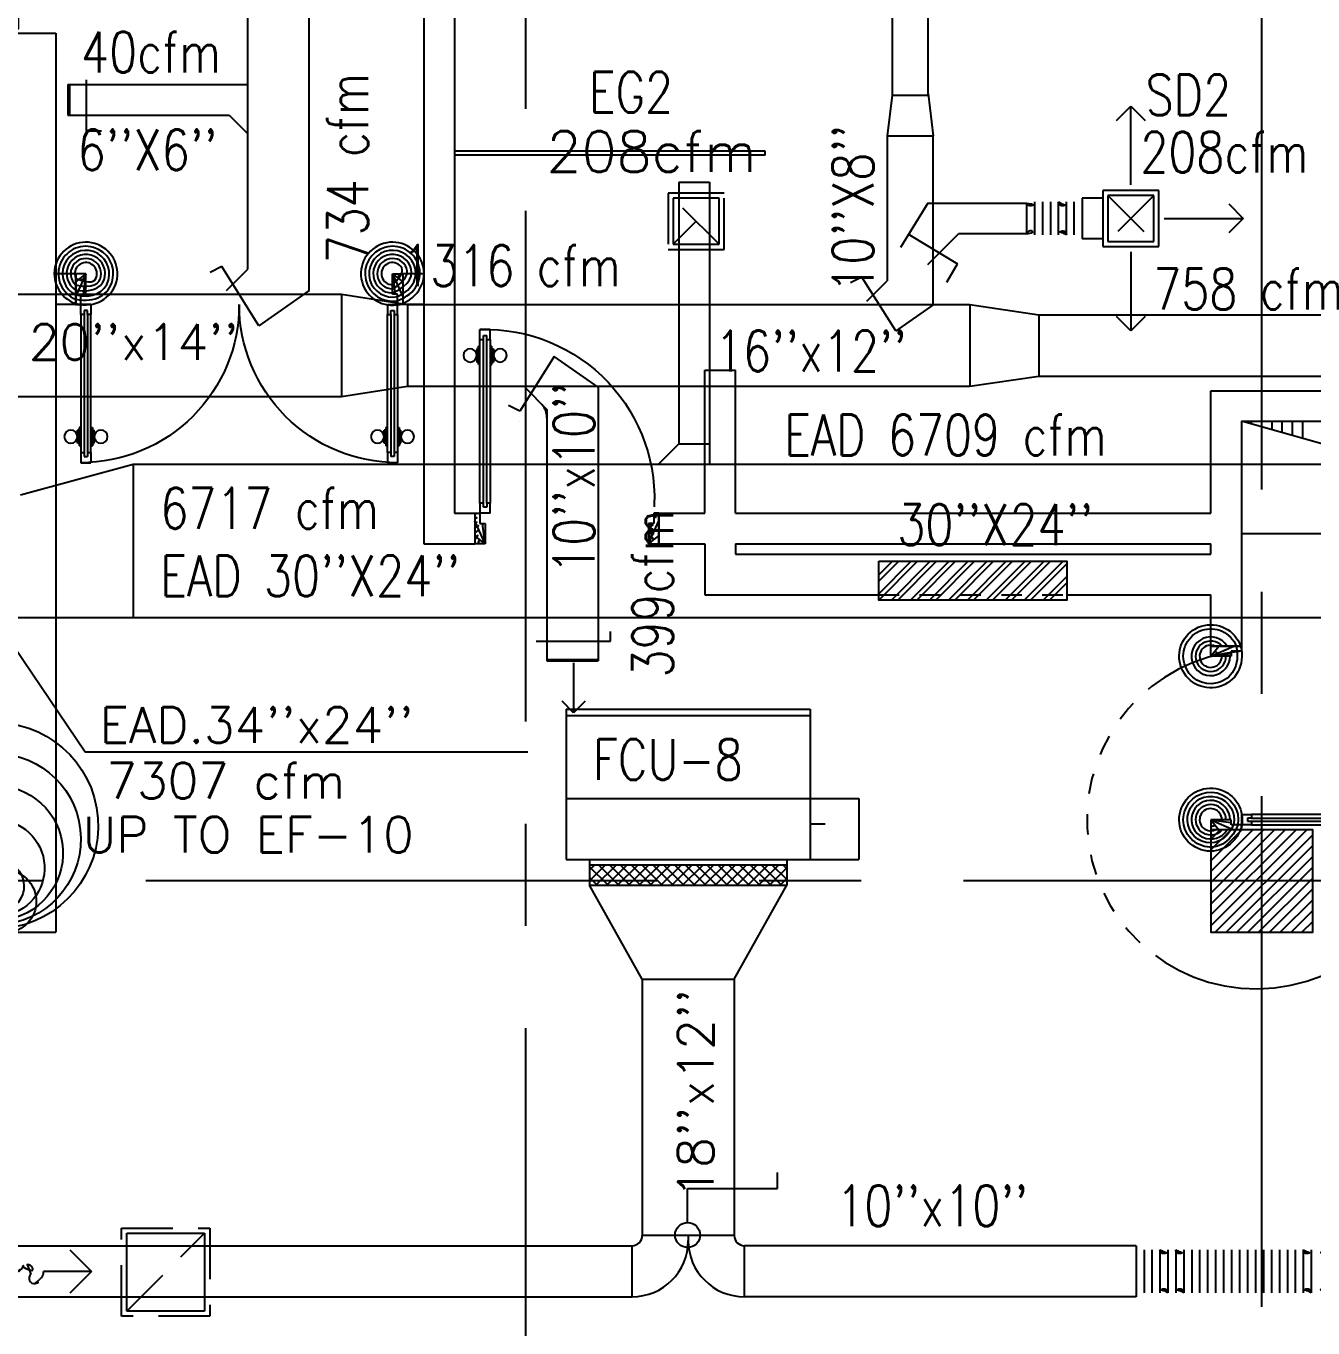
# Model space of a CAD drawing. Extents: x 417866029 to 417866302, y 43498040 to 43498122.
# Drawn here: x 417866059.49 to 417866065.78, y 43498075.72 to 43498082.09 of the extents above; entities that cross this region are included whole.
import ezdxf

# ---------------------------------------------------------------- set-up
doc = ezdxf.new("R2010")
doc.units = 0
doc.header["$MEASUREMENT"] = 0
doc.linetypes.add('CENTERX2', pattern=[4, 2.5, -0.5, 0.5, -0.5])
doc.linetypes.add('HIDDEN', pattern=[0.375, 0.25, -0.125])
doc.layers.get('0').update_dxf_attribs({"linetype": 'CONTINUOUS'})
for name, color, linetype in [('AXES', 11, 'CENTERX2'), ('COL', 7, 'CONTINUOUS'), ('DOOR', 9, 'CONTINUOUS'), ('DUCT', 6, 'CONTINUOUS'), ('EXDUCT', 10, 'CONTINUOUS'), ('FCU', 6, 'CONTINUOUS'), ('FHC', 9, 'CONTINUOUS'), ('HAT', 11, 'CONTINUOUS'), ('LIFTS', 9, 'CONTINUOUS'), ('M-AC-FLEX', 7, 'CONTINUOUS'), ('M-EGU.', 2, 'CONTINUOUS'), ('M-TEXT', 2, 'CONTINUOUS'), ('PART', 9, 'CONTINUOUS'), ('PSUPPLY', 3, 'HIDDEN'), ('WALL', 9, 'CONTINUOUS')]:
    doc.layers.add(name, color=color, linetype=linetype)
doc.styles.add('ROMANS', font='ROMANS.shx', dxfattribs={"width": 0.6})

# ---------------------------------------------------------------- blocks, each defined once
blk = doc.blocks.new('DOOR80A')
at = {"layer": 'DOOR', "color": 0, "linetype": 'ByBlock'}
for p, q in [((50, 0), (0, 0)), ((0, -150), (0, 0)), ((50, -100), (50, 0)), ((750, 0), (800, 0)), ((750, -100), (750, 0)), ((800, -150), (800, 0)), ((71.1, -114.6), (35.7, -150)), ((40, -100), (50, -100)), ((40, -150), (40, -100)), ((71.1, -114.6), (106.4, -150)), ((760, -100), (750, -100)), ((760, -150), (760, -100)), ((0, -150), (40, -150)), ((71.1, -185.4), (35.7, -150)), ((80.3, -147.9), (69, -159.2)), ((69, -159.2), (83.1, -173.3)), ((83.1, -173.3), (71.1, -185.4)), ((94.4, -162), (80.3, -147.9)), ((106.4, -150), (94.4, -162)), ((800, -150), (760, -150)), ((444.2, -487.7), (449.3, -482.7)), ((449.3, -482.7), (512.9, -546.3)), ((458.2, -491.6), (464.6, -485.2)), ((504, -537.4), (458.2, -491.6)), ((510.4, -531), (464.6, -485.2)), ((408.8, -523.1), (403.7, -528.2)), ((403.7, -528.2), (467.4, -591.8)), ((412.7, -537.1), (406.3, -543.5)), ((452.1, -589.3), (406.3, -543.5)), ((458.5, -582.9), (412.7, -537.1)), ((504, -537.4), (510.4, -531)), ((507.8, -551.4), (512.9, -546.3)), ((458.5, -582.9), (452.1, -589.3)), ((472.5, -586.7), (467.4, -591.8)), ((495.4, -609.6), (507.4, -597.6)), ((495.4, -609.6), (530.7, -645)), ((507.4, -597.6), (521.5, -611.7)), ((518.7, -586.3), (530.7, -574.3)), ((518.7, -586.3), (532.8, -600.4)), ((521.5, -611.7), (532.8, -600.4)), ((530.7, -574.3), (566.1, -609.6)), ((530.7, -645), (566.1, -609.6)), ((566.1, -609.6), (530.7, -645)), ((566.1, -609.6), (530.7, -645))]:
    blk.add_line(p, q, dxfattribs=at)
at = {"layer": 'DOOR', "linetype": 'ByBlock'}
for p, q in [((0, 0), (0, -150)), ((800, 0), (800, -150)), ((71.1, -185.4), (495.4, -609.6)), ((83.1, -173.3), (507.4, -597.6)), ((94.4, -162), (518.7, -586.3)), ((530.7, -574.3), (106.4, -150))]:
    blk.add_line(p, q, dxfattribs=at)
at = {"layer": 'DOOR', "color": 9, "linetype": 'ByBlock'}
for p, q in [((50, -20.1), (0, -40.1)), ((50, -56.9), (0, -113.7)), ((750, -20.1), (800, -40.1)), ((750, -56.9), (800, -113.7))]:
    blk.add_line(p, q, dxfattribs=at)
at = {"layer": 'DOOR', "color": 0, "linetype": 'ByBlock'}
for centre in [(510.3, -485.2), (406.3, -589.2)]:
    blk.add_circle(centre, 32.4, dxfattribs=at)
at = {"layer": 'DOOR', "color": 9, "linetype": 'ByBlock'}
for centre, radius, start, end in [((82.7, 60.8), 90.6, 222.19244, 248.83317), ((717.3, 60.8), 90.6, 291.16683, 317.80756), ((84, 74.9), 127.9, 228.91384, 254.56163), ((92.6, 163.1), 237.1, 247.00188, 259.64317), ((716, 74.9), 127.9, 285.43837, 311.08616), ((707.4, 163.1), 237.1, 280.35683, 292.99812), ((95.6, 236.5), 330.7, 253.19986, 262.0767), ((97, 304.9), 419.2, 256.61414, 262.17842), ((97.9, 370.7), 505, 258.82487, 263.41898), ((704.4, 236.5), 330.7, 277.9233, 286.80014), ((703, 304.9), 419.2, 277.82158, 283.38586), ((702.1, 370.7), 505, 276.58102, 281.17513), ((50, 0), 154.4, 251.10529, 256.28577), ((750, 0), 154.4, 283.71423, 288.89471)]:
    blk.add_arc(centre, radius, start, end, dxfattribs=at)
at = {"layer": 'DOOR', "linetype": 'HIDDEN', "ltscale": 0.5}
blk.add_arc((84.9, -135.9), 675.3, 315.44631, 358.79971, dxfattribs=at)
at = {"layer": 'WALL'}
for p, q in [((0, 0), (0, -150)), ((800, 0), (800, -150))]:
    blk.add_line(p, q, dxfattribs=at)
blk = doc.blocks.new('DD1600')
at = {"layer": 'DOOR', "color": 0, "linetype": 'ByBlock'}
for p, q in [((235881.2, 58758.7), (235931.2, 58758.7)), ((235931.2, 58758.7), (235881.2, 58758.7)), ((235881.2, 58708.7), (235881.2, 58758.7)), ((235931.2, 58708.7), (235931.2, 58758.7)), ((237431.2, 58758.7), (237381.2, 58758.7)), ((237381.2, 58758.7), (237431.2, 58758.7)), ((237381.2, 58708.7), (237381.2, 58758.7)), ((237431.2, 58708.7), (237431.2, 58758.7)), ((235881.2, 58708.7), (235898.2, 58708.7)), ((235898.2, 58728.7), (235914.2, 58728.7)), ((235898.2, 58708.7), (235898.2, 58728.7)), ((235914.2, 58708.7), (235914.2, 58728.7)), ((235914.2, 58708.7), (235931.2, 58708.7)), ((237398.2, 58708.7), (237381.2, 58708.7)), ((237414.2, 58728.7), (237398.2, 58728.7)), ((237398.2, 58708.7), (237398.2, 58728.7)), ((237414.2, 58708.7), (237414.2, 58728.7)), ((237431.2, 58708.7), (237414.2, 58708.7)), ((235874, 58663.7), (235865, 58663.7)), ((235865, 58663.7), (235865, 58598.9)), ((235881.2, 58676.3), (235874, 58676.3)), ((235874, 58586.3), (235874, 58676.3)), ((235874, 58663.7), (235874, 58598.9)), ((235931.2, 58676.3), (235938.4, 58676.3)), ((235938.4, 58586.3), (235938.4, 58676.3)), ((235938.4, 58663.7), (235947.4, 58663.7)), ((235938.4, 58663.7), (235938.4, 58598.9)), ((235947.4, 58663.7), (235947.4, 58598.9)), ((237374, 58663.7), (237365, 58663.7)), ((237365, 58663.7), (237365, 58598.9)), ((237381.2, 58676.3), (237374, 58676.3)), ((237374, 58586.3), (237374, 58676.3)), ((237374, 58663.7), (237374, 58598.9)), ((237431.2, 58676.3), (237438.4, 58676.3)), ((237438.4, 58586.3), (237438.4, 58676.3)), ((237438.4, 58663.7), (237447.4, 58663.7)), ((237438.4, 58663.7), (237438.4, 58598.9)), ((237447.4, 58663.7), (237447.4, 58598.9)), ((235874, 58598.9), (235865, 58598.9)), ((235881.2, 58586.3), (235874, 58586.3)), ((235931.2, 58586.3), (235938.4, 58586.3)), ((235938.4, 58598.9), (235947.4, 58598.9)), ((237374, 58598.9), (237365, 58598.9)), ((237381.2, 58586.3), (237374, 58586.3)), ((237431.2, 58586.3), (237438.4, 58586.3)), ((237438.4, 58598.9), (237447.4, 58598.9)), ((235898.2, 58033.6), (235881.2, 58033.6)), ((235881.2, 58033.6), (235881.2, 57983.6)), ((235898.2, 58013.6), (235898.2, 58033.6)), ((235914.2, 58013.6), (235898.2, 58013.6)), ((235931.2, 58033.6), (235914.2, 58033.6)), ((235914.2, 58033.6), (235914.2, 58013.6)), ((235931.2, 57983.6), (235931.2, 58033.6)), ((237381.2, 58033.6), (237398.2, 58033.6)), ((237381.2, 57983.6), (237381.2, 58033.6)), ((237398.2, 58033.6), (237398.2, 58013.6)), ((237398.2, 58013.6), (237414.2, 58013.6)), ((237414.2, 58033.6), (237431.2, 58033.6)), ((237414.2, 58013.6), (237414.2, 58033.6)), ((237431.2, 58033.6), (237431.2, 57983.6)), ((235856.2, 57833.6), (235856.2, 57983.6)), ((235856.2, 57983.6), (235881.2, 57983.6)), ((235931.2, 57983.6), (235881.2, 57983.6)), ((235881.2, 57983.6), (235881.2, 57933.6)), ((235881.2, 57933.6), (235906.2, 57933.6)), ((235906.2, 57933.6), (235906.2, 57833.6)), ((237381.2, 57983.6), (237431.2, 57983.6)), ((237406.2, 57933.6), (237406.2, 57833.6)), ((237431.2, 57933.6), (237406.2, 57933.6)), ((237456.2, 57983.6), (237431.2, 57983.6)), ((237431.2, 57983.6), (237431.2, 57933.6)), ((237456.2, 57833.6), (237456.2, 57983.6)), ((235906.2, 57833.6), (235856.2, 57833.6)), ((237406.2, 57833.6), (237456.2, 57833.6))]:
    blk.add_line(p, q, dxfattribs=at)
at = {"layer": 'DOOR', "linetype": 'ByBlock'}
for p, q in [((235881.2, 58033.6), (235881.2, 58708.7)), ((235898.2, 58033.6), (235898.2, 58708.7)), ((235914.2, 58033.6), (235914.2, 58708.7)), ((235931.2, 58708.7), (235931.2, 58033.6)), ((237381.2, 58708.7), (237381.2, 58033.6)), ((237398.2, 58033.6), (237398.2, 58708.7)), ((237414.2, 58033.6), (237414.2, 58708.7)), ((237431.2, 58033.6), (237431.2, 58708.7))]:
    blk.add_line(p, q, dxfattribs=at)
at = {"layer": 'DOOR', "color": 9, "linetype": 'ByBlock'}
for p, q in [((235906.2, 57833.6), (235856.2, 57947.3)), ((235906.2, 57833.6), (235892.8, 57933.6)), ((237406.2, 57833.6), (237456.2, 57947.3)), ((237406.2, 57833.6), (237419.5, 57933.6)), ((235906.2, 57833.6), (235856.2, 57873.8)), ((237406.2, 57833.6), (237456.2, 57873.8))]:
    blk.add_line(p, q, dxfattribs=at)
at = {"layer": 'DOOR', "color": 0, "linetype": 'ByBlock'}
for centre in [(235832.7, 58631.3), (235979.7, 58631.3), (237332.7, 58631.3), (237479.7, 58631.3)]:
    blk.add_circle(centre, 32.4, dxfattribs=at)
at = {"layer": 'DOOR', "linetype": 'HIDDEN', "ltscale": 0.5}
for centre, start, end in [((235881.6, 57984.1), 359.96828, 90.02961), ((237430.8, 57984.1), 89.97039, 180.03172)]:
    blk.add_arc(centre, 774.6, start, end, dxfattribs=at)
at = {"layer": 'DOOR', "color": 9, "linetype": 'ByBlock'}
for centre, radius, start, end in [((235906.2, 57833.6), 154.4, 103.71423, 108.89471), ((235906.2, 57833.6), 134.4, 100.71998, 111.84015), ((235906.2, 57833.6), 114.4, 102.62257, 115.91616), ((237406.2, 57833.6), 134.4, 68.15985, 79.28002), ((237406.2, 57833.6), 114.4, 64.08384, 77.37743), ((237406.2, 57833.6), 154.4, 71.10529, 76.28577), ((235906.2, 57833.6), 94.4, 90, 121.98181), ((235906.2, 57833.6), 74.4, 90, 132.22357), ((235906.2, 57833.6), 54.4, 90, 156.79262), ((235906.2, 57833.6), 34.4, 90, 180), ((237406.2, 57833.6), 94.4, 58.01819, 90), ((237406.2, 57833.6), 74.4, 47.77643, 90), ((237406.2, 57833.6), 54.4, 23.20738, 90), ((237406.2, 57833.6), 34.4, 0, 90), ((235906.2, 57833.6), 14.4, 90, 180), ((237406.2, 57833.6), 14.4, 0, 90)]:
    blk.add_arc(centre, radius, start, end, dxfattribs=at)
blk = doc.blocks.new('DOOR90')
at = {"layer": 'DOOR', "color": 7, "linetype": 'ByBlock'}
for p, q in [((-150, 0), (0, 0)), ((-150, 0), (-150, -25)), ((0, -50), (-113.7, 0)), ((0, -50), (-40.1, 0)), ((0, -50), (0, 0)), ((-1000, -25), (-1050, -25)), ((-1050, -75), (-1050, -25)), ((-1050, -25), (-1050, -75)), ((-1000, -42), (-1020, -42)), ((-1020, -42), (-1020, -58)), ((-1000, -58), (-1020, -58)), ((-1000, -25), (-1000, -42)), ((-1000, -58), (-1000, -75)), ((-877.6, -17.8), (-967.6, -17.8)), ((-967.6, -25), (-967.6, -17.8)), ((-955, -8.8), (-890.2, -8.8)), ((-955, -17.8), (-955, -8.8)), ((-955, -17.8), (-890.2, -17.8)), ((-890.2, -17.8), (-890.2, -8.8)), ((-877.6, -25), (-877.6, -17.8)), ((-200, -25), (-150, -25)), ((-200, -42), (-200, -25)), ((-180, -42), (-200, -42)), ((-200, -58), (-180, -58)), ((-200, -75), (-200, -58)), ((-180, -58), (-180, -42)), ((-150, -25), (-100, -25)), ((-150, -75), (-150, -25)), ((-100, -25), (-100, -50)), ((0, -50), (-100, -36.6)), ((-100, -50), (0, -50)), ((-1000, -75), (-1050, -75)), ((-967.6, -75), (-967.6, -82.2)), ((-877.6, -82.2), (-967.6, -82.2)), ((-955, -82.2), (-890.2, -82.2)), ((-955, -82.2), (-955, -91.2)), ((-955, -91.2), (-890.2, -91.2)), ((-890.2, -82.2), (-890.2, -91.2)), ((-877.6, -75), (-877.6, -82.2)), ((-150, -75), (-200, -75)), ((-150, -875), (-100, -875)), ((-150, -900), (-150, -875)), ((0, -850), (-113.7, -900)), ((-100, -875), (-100, -850)), ((0, -850), (-100, -863.4)), ((-100, -850), (0, -850)), ((0, -850), (-40.1, -900)), ((0, -850), (0, -900)), ((-150, -900), (0, -900)), ((0, -900), (-150, -900))]:
    blk.add_line(p, q, dxfattribs=at)
at = {"layer": 'DOOR', "linetype": 'ByBlock'}
for p, q in [((-200, -25), (-1000, -25)), ((-200, -42), (-1000, -42)), ((-200, -58), (-1000, -58)), ((-1000, -75), (-200, -75))]:
    blk.add_line(p, q, dxfattribs=at)
at = {"layer": 'DOOR', "color": 7, "linetype": 'ByBlock'}
for centre in [(-922.6, 23.5), (-922.6, -123.5)]:
    blk.add_circle(centre, 32.4, dxfattribs=at)
for centre, radius, start, end in [((0, -50), 154.4, 161.10529, 166.28577), ((0, -50), 94.4, 148.01819, 180), ((0, -50), 134.4, 158.15985, 169.28002), ((0, -50), 114.4, 154.08384, 167.37743), ((0, -50), 74.4, 137.77643, 180), ((0, -50), 54.4, 113.20738, 180), ((0, -50), 34.4, 90, 180), ((0, -50), 14.4, 90, 180), ((0, -850), 154.4, 193.71423, 198.89471), ((0, -850), 134.4, 190.71998, 201.84015), ((0, -850), 94.4, 180, 211.98181), ((0, -850), 74.4, 180, 222.22357), ((0, -850), 54.4, 180, 246.79262), ((0, -850), 34.4, 180, 270), ((0, -850), 14.4, 180, 270)]:
    blk.add_arc(centre, radius, start, end, dxfattribs=at)
at = {"layer": 'DOOR', "linetype": 'HIDDEN', "ltscale": 0.5}
blk.add_arc((-222.2, -50), 828.2, 178.27012, 275.00304, dxfattribs=at)
blk = doc.blocks.new('*X42')
at = {"color": 0}
for p, q in [((16890.5, -2466.6), (16943.5, -2413.6)), ((16890.5, -2519.6), (16990.5, -2419.6)), ((16990.5, -2512.5), (16891.6, -2413.6)), ((16990.5, -2459.4), (16944.6, -2413.6)), ((16990.5, -2565.5), (16890.5, -2465.5)), ((16890.5, -2572.6), (16990.5, -2472.6)), ((16990.5, -2618.5), (16890.5, -2518.5)), ((16890.5, -2625.7), (16990.5, -2525.7)), ((16990.5, -2671.6), (16890.5, -2571.6)), ((16890.5, -2678.7), (16990.5, -2578.7)), ((16990.5, -2724.6), (16890.5, -2624.6)), ((16890.5, -2731.7), (16990.5, -2631.7)), ((16990.5, -2777.6), (16890.5, -2677.6)), ((16890.5, -2784.8), (16990.5, -2684.8)), ((16990.5, -2830.7), (16890.5, -2730.7)), ((16890.5, -2837.8), (16990.5, -2737.8)), ((16990.5, -2883.7), (16890.5, -2783.7)), ((16890.5, -2890.8), (16990.5, -2790.8)), ((16990.5, -2936.7), (16890.5, -2836.7)), ((16890.5, -2943.9), (16990.5, -2843.9)), ((16990.5, -2989.8), (16890.5, -2889.8)), ((16890.5, -2996.9), (16990.5, -2896.9)), ((16990.5, -3042.8), (16890.5, -2942.8)), ((16890.5, -3049.9), (16990.5, -2949.9)), ((16990.5, -3095.8), (16890.5, -2995.8)), ((16890.5, -3103), (16990.5, -3003)), ((16990.5, -3148.9), (16890.5, -3048.9)), ((16891.5, -3154.9), (16990.5, -3056)), ((16943.5, -3154.9), (16890.5, -3101.9)), ((16944.6, -3154.9), (16990.5, -3109))]:
    blk.add_line(p, q, dxfattribs=at)
blk = doc.blocks.new('WHE06')
at = {"color": 3}
for p, q in [((689, 621.5), (346.1, 621.5)), ((346.1, 621.5), (346.1, 469.1)), ((689, 469.1), (689, 621.5)), ((232.1, 452.2), (232.1, 422.2)), ((232.1, 452.2), (252.1, 452.2)), ((242.1, 472.2), (242.1, 399.5)), ((252.1, 452.2), (252.1, 422.2)), ((305, 447.6), (373.3, 447.6)), ((321.1, 457.6), (321.1, 437.6)), ((321.1, 457.6), (346.1, 457.6)), ((60.3, -422.2), (60.3, 422.2)), ((212.3, 437.2), (269.1, 437.2)), ((321.1, 437.6), (346.1, 437.6)), ((346.1, 430.4), (689, 430.4)), ((811.2, 370.7), (689, 370.7)), ((711.2, -370.7), (711.2, 370.7)), ((811.2, -370.7), (811.2, 370.7)), ((811.2, -370.7), (689, -370.7)), ((141.6, -437.2), (141.6, -422.2)), ((141.6, -437.2), (196.6, -437.2)), ((196.6, -437.2), (196.6, -422.2)), ((221.4, -437.2), (269.1, -437.2)), ((232.1, -452.2), (232.1, -422.2)), ((242.1, -472.2), (242.1, -399.5)), ((252.1, -452.2), (252.1, -422.2)), ((346.1, -430.4), (689, -430.4)), ((232.1, -452.2), (252.1, -452.2))]:
    blk.add_line(p, q, dxfattribs=at)
at = {"color": 6}
for p, q in [((346.1, 469.1), (346.1, -450.8)), ((689, 469.1), (346.1, 469.1)), ((689, -450.8), (689, 469.1)), ((0, -422.2), (0, 422.2)), ((0, 422.2), (346.1, 422.2)), ((0, -422.2), (346.1, -422.2)), ((346.1, -450.8), (689, -450.8))]:
    blk.add_line(p, q, dxfattribs=at)
at = {"color": 11}
blk.add_blockref('*X42', (-16179.3, 2784.3), dxfattribs=at)
blk = doc.blocks.new('*X40')
at = {"color": 0}
for p, q in [((-750.2, 2537.8), (-672.3, 2615.8)), ((-750.2, 2590.8), (-725.3, 2615.8)), ((-719.2, 2515.8), (-619.2, 2615.8)), ((-606.6, 2515.8), (-706.6, 2615.8)), ((-666.2, 2515.8), (-566.2, 2615.8)), ((-553.6, 2515.8), (-653.6, 2615.8)), ((-613.2, 2515.8), (-513.2, 2615.8)), ((-500.5, 2515.8), (-600.5, 2615.8)), ((-560.1, 2515.8), (-460.1, 2615.8)), ((-447.5, 2515.8), (-547.5, 2615.8)), ((-507.1, 2515.8), (-407.1, 2615.8)), ((-394.5, 2515.8), (-494.5, 2615.8)), ((-454.1, 2515.8), (-354.1, 2615.8)), ((-341.4, 2515.8), (-441.4, 2615.8)), ((-401, 2515.8), (-301, 2615.8)), ((-288.4, 2515.8), (-388.4, 2615.8)), ((-348, 2515.8), (-248, 2615.8)), ((-235.4, 2515.8), (-335.4, 2615.8)), ((-295, 2515.8), (-195, 2615.8)), ((-182.3, 2515.8), (-282.3, 2615.8)), ((-241.9, 2515.8), (-141.9, 2615.8)), ((-129.3, 2515.8), (-229.3, 2615.8)), ((-188.9, 2515.8), (-88.9, 2615.8)), ((-76.3, 2515.8), (-176.3, 2615.8)), ((-135.9, 2515.8), (-35.9, 2615.8)), ((-23.2, 2515.8), (-123.2, 2615.8)), ((-82.8, 2515.8), (17.2, 2615.8)), ((29.8, 2515.8), (-70.2, 2615.8)), ((-29.8, 2515.8), (70.2, 2615.8)), ((82.8, 2515.8), (-17.2, 2615.8)), ((23.2, 2515.8), (123.2, 2615.8)), ((135.9, 2515.8), (35.9, 2615.8)), ((76.3, 2515.8), (176.3, 2615.8)), ((188.9, 2515.8), (88.9, 2615.8)), ((214.8, 2543), (141.9, 2615.8)), ((214.8, 2596), (195, 2615.8)), ((-659.6, 2515.8), (-750.2, 2606.4)), ((-712.7, 2515.8), (-750.2, 2553.4)), ((129.3, 2515.8), (214.8, 2601.2)), ((182.3, 2515.8), (214.8, 2548.2))]:
    blk.add_line(p, q, dxfattribs=at)
blk = doc.blocks.new('*X94')
at = {"color": 0}
for p, q in [((49339.2, 149518.6), (49810.4, 149989.7)), ((49339.2, 149571.6), (49757.3, 149989.7)), ((49339.2, 149624.6), (49704.3, 149989.7)), ((49339.2, 149677.7), (49651.3, 149989.7)), ((49339.2, 149730.7), (49598.2, 149989.7)), ((49339.2, 149783.7), (49545.2, 149989.7)), ((49339.2, 149836.8), (49492.2, 149989.7)), ((49339.2, 149889.8), (49439.1, 149989.7)), ((49339.2, 149942.8), (49386.1, 149989.7)), ((49363.4, 149489.7), (49839.2, 149965.5)), ((49416.4, 149489.7), (49839.2, 149912.5)), ((49469.5, 149489.7), (49839.2, 149859.5)), ((49522.5, 149489.7), (49839.2, 149806.4)), ((49575.5, 149489.7), (49839.2, 149753.4)), ((49628.6, 149489.7), (49839.2, 149700.4)), ((49681.6, 149489.7), (49839.2, 149647.3)), ((49734.6, 149489.7), (49839.2, 149594.3)), ((49787.7, 149489.7), (49839.2, 149541.3))]:
    blk.add_line(p, q, dxfattribs=at)
blk = doc.blocks.new('COL50')
at = {"layer": 'COL'}
blk.add_lwpolyline([(-250, 250), (-250, -250), (250, -250), (250, 250)], close=True, dxfattribs=at)

msp = doc.modelspace()

# ---------------------------------------------------------------- hatches: boundary and pattern name
at = {"layer": 'FHC', "linetype": 'ByBlock', "ltscale": 0.3}
h = msp.add_hatch(dxfattribs=at)
h.set_pattern_fill('ANSI32', color=11, scale=0.175, style=0)
h.set_pattern_definition([(45, (417865831.463474, 43498048.23041), (-0.046403883, 0.046403883), []), (45, (417865831.49441, 43498048.23041), (-0.046403883, 0.046403883), [])])
h.paths.add_polyline_path([(417866064.5797, 43498079.2814), (417866064.5797, 43498079.4714), (417866063.6597, 43498079.4714), (417866063.6597, 43498079.2814)])
h.paths.add_polyline_path([(417866063.447, 43498078.8603), (417866063.447, 43498079.2811), (417866063.7095, 43498079.2811), (417866063.7095, 43498078.8603)], flags=9)

# ---------------------------------------------------------------- linework, layer by layer
at = {"layer": 'AXES'}
for p, q in [((417866065.5337, 43498039.8221), (417866065.5337, 43498118.2996)), ((417866061.9337, 43498046.6864), (417866061.9337, 43498105.5064)), ((417866098.5737, 43498077.9064), (417866029.4822, 43498077.9064))]:
    msp.add_line(p, q, dxfattribs=at)
at = {"layer": 'DUCT', "linetype": 'ByBlock'}
for p, q in [((417866060.5729, 43498080.9008), (417866060.5729, 43498085.8246)), ((417866060.8729, 43498080.7962), (417866060.8729, 43498085.8246)), ((417866063.7258, 43498084.3303), (417866063.7258, 43498081.7532)), ((417866063.9008, 43498081.7532), (417866063.9008, 43498084.3303)), ((417866059.6918, 43498081.8054), (417866060.5729, 43498081.8054)), ((417866059.6918, 43498081.8054), (417866059.6918, 43498081.6554)), ((417866059.7005, 43498081.8054), (417866059.7005, 43498081.6554)), ((417866059.7826, 43498081.8277), (417866059.7826, 43498081.5784)), ((417866063.7258, 43498081.7532), (417866063.7008, 43498081.5532)), ((417866063.7258, 43498081.7532), (417866063.9008, 43498081.7532)), ((417866063.9008, 43498081.7598), (417866063.9258, 43498081.5532)), ((417866059.6918, 43498081.6554), (417866060.4817, 43498081.6554)), ((417866060.4817, 43498081.6554), (417866060.5683, 43498081.5689)), ((417866059.7826, 43498081.5784), (417866059.8575, 43498081.5784)), ((417866063.7008, 43498081.5532), (417866063.7008, 43498080.8445)), ((417866063.7008, 43498081.5532), (417866063.9258, 43498081.5532)), ((417866063.9258, 43498080.727), (417866063.9258, 43498081.5532)), ((417866063.9002, 43498081.2245), (417866063.766, 43498081.0071)), ((417866063.9002, 43498081.2245), (417866064.3844, 43498081.2245)), ((417866064.3844, 43498081.0745), (417866064.3844, 43498081.2245)), ((417866063.8103, 43498081.0688), (417866064.0445, 43498080.9274)), ((417866063.9002, 43498080.9245), (417866064.0502, 43498081.0745)), ((417866064.3844, 43498081.0745), (417866064.0502, 43498081.0745)), ((417866060.445, 43498080.9143), (417866060.3886, 43498080.8856)), ((417866060.6271, 43498080.6241), (417866060.445, 43498080.9143)), ((417866060.4683, 43498080.7962), (417866060.5729, 43498080.9008)), ((417866060.5496, 43498080.9143), (417866060.5496, 43498080.9143)), ((417866063.9924, 43498080.8372), (417866064.0445, 43498080.9274)), ((417866063.5775, 43498080.8626), (417866063.521, 43498080.8338)), ((417866063.7429, 43498080.5989), (417866063.5775, 43498080.8626)), ((417866063.6008, 43498080.7445), (417866063.7008, 43498080.8445)), ((417866063.6025, 43498080.8626), (417866063.6025, 43498080.8626)), ((417866058.5569, 43498080.778), (417866061.0308, 43498080.778)), ((417866060.8729, 43498080.7962), (417866060.6271, 43498080.6241)), ((417866061.0308, 43498080.778), (417866061.0308, 43498080.278)), ((417866061.0308, 43498080.778), (417866061.3533, 43498080.728)), ((417866061.3533, 43498080.728), (417866064.1057, 43498080.728)), ((417866061.3533, 43498080.728), (417866061.3533, 43498080.328)), ((417866063.9258, 43498080.727), (417866063.7409, 43498080.5975)), ((417866064.1057, 43498080.728), (417866064.1057, 43498080.328)), ((417866064.1057, 43498080.728), (417866064.4426, 43498080.678)), ((417866064.4426, 43498080.678), (417866069.5101, 43498080.678)), ((417866064.4426, 43498080.678), (417866064.4426, 43498080.378)), ((417866062.0724, 43498080.4732), (417866061.9044, 43498080.2054)), ((417866062.2863, 43498080.3235), (417866062.0724, 43498080.4732)), ((417866061.0308, 43498080.278), (417866061.3533, 43498080.328)), ((417866061.3533, 43498080.328), (417866064.1057, 43498080.328)), ((417866062.2863, 43498080.328), (417866062.2863, 43498078.9847)), ((417866064.1057, 43498080.328), (417866064.4426, 43498080.378)), ((417866064.4426, 43498080.378), (417866071.2719, 43498080.378)), ((417866059.4263, 43498080.278), (417866061.0308, 43498080.278)), ((417866061.9277, 43498080.3235), (417866062.0363, 43498080.2149)), ((417866061.9044, 43498080.2054), (417866061.8479, 43498080.2342)), ((417866062.0363, 43498080.2149), (417866062.0363, 43498078.9847)), ((417866061.9044, 43498080.154), (417866061.9044, 43498080.154)), ((417866062.3466, 43498079.081), (417866062.3466, 43498079.1281)), ((417866061.9829, 43498079.081), (417866062.3466, 43498079.081)), ((417866062.0363, 43498078.9913), (417866062.2863, 43498078.9913)), ((417866062.0363, 43498078.9847), (417866062.2863, 43498078.9847)), ((417866062.5024, 43498077.4264), (417866062.2449, 43498077.8858)), ((417866062.9524, 43498077.4264), (417866063.2099, 43498077.8858)), ((417866062.5024, 43498077.4264), (417866062.5024, 43498076.1711)), ((417866062.5024, 43498077.4264), (417866062.9524, 43498077.4264)), ((417866062.9524, 43498077.4264), (417866062.9524, 43498076.1711)), ((417866054.1406, 43498076.1211), (417866062.4524, 43498076.1211)), ((417866062.4524, 43498075.8711), (417866062.4524, 43498076.1211)), ((417866062.9524, 43498076.1711), (417866062.5024, 43498076.1711)), ((417866062.7274, 43498076.1711), (417866062.7274, 43498076.1461)), ((417866064.9182, 43498076.1211), (417866063.0024, 43498076.1211)), ((417866063.0024, 43498075.8711), (417866063.0024, 43498076.1211)), ((417866064.9182, 43498076.1211), (417866064.9182, 43498075.8711)), ((417866054.1406, 43498075.8711), (417866062.4524, 43498075.8711)), ((417866064.9182, 43498075.8711), (417866063.0024, 43498075.8711))]:
    msp.add_line(p, q, dxfattribs=at)
at = {"layer": 'DUCT', "color": 2, "linetype": 'ByBlock'}
for p, q in [((417866063.1634, 43498076.4006), (417866063.1634, 43498076.4787)), ((417866062.7233, 43498076.2311), (417866062.7233, 43498076.4006)), ((417866062.7233, 43498076.4006), (417866063.1634, 43498076.4006))]:
    msp.add_line(p, q, dxfattribs=at)
msp.add_circle((417866062.7243, 43498076.1733), 0.0613, dxfattribs=at)
at = {"layer": 'DUCT', "linetype": 'ByBlock'}
for centre, radius, start, end in [((417866062.4524, 43498076.1711), 0.05, 270, 0), ((417866062.4524, 43498076.1461), 0.275, 270, 0), ((417866063.0024, 43498076.1461), 0.275, 180, 270), ((417866063.0024, 43498076.1711), 0.05, 180, 270)]:
    msp.add_arc(centre, radius, start, end, dxfattribs=at)
at = {"layer": 'EXDUCT', "linetype": 'ByBlock'}
for p, q in [((417866062.682, 43498081.3277), (417866062.682, 43498080.0463)), ((417866062.682, 43498081.3277), (417866062.832, 43498081.3277)), ((417866062.832, 43498081.3277), (417866062.832, 43498079.9463)), ((417866062.682, 43498080.0463), (417866062.582, 43498079.9463)), ((417866062.682, 43498080.0463), (417866062.832, 43498080.0463)), ((417866059.4606, 43498079.7963), (417866060.0127, 43498079.9463)), ((417866060.0127, 43498079.9463), (417866067.7719, 43498079.9463)), ((417866060.0127, 43498079.9463), (417866060.0127, 43498079.1963)), ((417866059.2951, 43498079.1963), (417866067.7719, 43498079.1963))]:
    msp.add_line(p, q, dxfattribs=at)
at = {"layer": 'FCU', "color": 6}
for p, q in [((417866062.1304, 43498078.7478), (417866062.1304, 43498078.0108)), ((417866062.1304, 43498078.7478), (417866063.3244, 43498078.7478)), ((417866063.3244, 43498078.7478), (417866063.3244, 43498078.0108)), ((417866062.1304, 43498078.3108), (417866063.3244, 43498078.3108)), ((417866062.1304, 43498078.0108), (417866063.3244, 43498078.0108))]:
    msp.add_line(p, q, dxfattribs=at)
at = {"layer": 'FCU', "color": 3}
for p, q in [((417866062.1304, 43498078.7158), (417866063.3244, 43498078.7158)), ((417866063.3244, 43498078.3108), (417866063.5624, 43498078.3108)), ((417866063.5624, 43498078.3108), (417866063.5624, 43498078.0108)), ((417866063.3244, 43498078.1857), (417866063.3977, 43498078.1857)), ((417866062.2449, 43498078.0108), (417866062.2449, 43498077.8858)), ((417866062.2449, 43498077.9858), (417866063.2099, 43498077.9858)), ((417866063.2099, 43498078.0108), (417866063.2099, 43498077.8858)), ((417866063.3244, 43498078.0108), (417866063.5624, 43498078.0108)), ((417866062.2449, 43498077.8858), (417866063.2099, 43498077.8858))]:
    msp.add_line(p, q, dxfattribs=at)
at = {"layer": 'FHC', "color": 250, "linetype": 'HIDDEN', "ltscale": 0.25}
msp.add_line((417866063.6597, 43498079.3064), (417866064.5797, 43498079.3064), dxfattribs=at)
at = {"layer": 'FHC', "linetype": 'ByBlock', "ltscale": 0.3}
msp.add_lwpolyline([(417866063.6597, 43498079.4714), (417866064.5797, 43498079.4714), (417866064.5797, 43498079.2814), (417866063.6597, 43498079.2814)], close=True, dxfattribs=at)
at = {"layer": 'LIFTS', "color": 11}
for p, q in [((417866067.3837, 43498079.6064), (417866065.4337, 43498080.1564)), ((417866065.4837, 43498080.1423), (417866065.4837, 43498080.1564)), ((417866065.5337, 43498080.1282), (417866065.5337, 43498080.1564)), ((417866065.5337, 43498080.1282), (417866065.5337, 43498080.1564)), ((417866065.5837, 43498080.1141), (417866065.5837, 43498080.1564)), ((417866065.6337, 43498080.1), (417866065.6337, 43498080.1564)), ((417866065.6837, 43498080.0859), (417866065.6837, 43498080.1564)), ((417866065.7337, 43498080.0718), (417866065.7337, 43498080.1564)), ((417866065.7337, 43498080.0718), (417866065.7337, 43498080.1564)), ((417866067.3837, 43498079.6064), (417866065.4337, 43498079.6064))]:
    msp.add_line(p, q, dxfattribs=at)
at = {"layer": 'M-AC-FLEX', "color": 11}
for p, q in [((417866064.4226, 43498081.069), (417866064.4226, 43498081.23)), ((417866064.4616, 43498081.069), (417866064.4616, 43498081.23)), ((417866064.5006, 43498081.069), (417866064.5006, 43498081.23)), ((417866064.5389, 43498081.069), (417866064.5389, 43498081.23)), ((417866064.5389, 43498081.069), (417866064.5389, 43498081.23)), ((417866064.5779, 43498081.069), (417866064.5779, 43498081.23)), ((417866064.5779, 43498081.069), (417866064.5779, 43498081.23)), ((417866064.6162, 43498081.069), (417866064.6162, 43498081.23)), ((417866064.9572, 43498076.1016), (417866064.9572, 43498075.8906)), ((417866064.9962, 43498076.1016), (417866064.9962, 43498075.8906)), ((417866065.0352, 43498076.1016), (417866065.0352, 43498075.8906)), ((417866065.0742, 43498076.1016), (417866065.0742, 43498075.8906)), ((417866065.0742, 43498076.1016), (417866065.0742, 43498075.8906)), ((417866065.0742, 43498076.1016), (417866065.0742, 43498075.8906)), ((417866065.1125, 43498076.1016), (417866065.1125, 43498075.8906)), ((417866065.1125, 43498076.1016), (417866065.1125, 43498075.8906)), ((417866065.1125, 43498076.1016), (417866065.1125, 43498075.8906)), ((417866065.1515, 43498076.1016), (417866065.1515, 43498075.8906)), ((417866065.1905, 43498076.1016), (417866065.1905, 43498075.8906)), ((417866065.2295, 43498076.1016), (417866065.2295, 43498075.8906)), ((417866065.2685, 43498076.1016), (417866065.2685, 43498075.8906)), ((417866065.3075, 43498076.1016), (417866065.3075, 43498075.8906)), ((417866065.3465, 43498076.1016), (417866065.3465, 43498075.8906)), ((417866065.3855, 43498076.1016), (417866065.3855, 43498075.8906)), ((417866065.4244, 43498076.1016), (417866065.4244, 43498075.8906)), ((417866065.4634, 43498076.1016), (417866065.4634, 43498075.8906)), ((417866065.5024, 43498076.1016), (417866065.5024, 43498075.8906)), ((417866065.5414, 43498076.1016), (417866065.5414, 43498075.8906)), ((417866065.5804, 43498076.1016), (417866065.5804, 43498075.8906)), ((417866065.6194, 43498076.1016), (417866065.6194, 43498075.8906)), ((417866065.6584, 43498076.1016), (417866065.6584, 43498075.8906)), ((417866065.6974, 43498076.1016), (417866065.6974, 43498075.8906)), ((417866065.7357, 43498076.1016), (417866065.7357, 43498075.8906)), ((417866065.7357, 43498076.1016), (417866065.7357, 43498075.8906)), ((417866065.7747, 43498076.1016), (417866065.7747, 43498075.8906)), ((417866065.7747, 43498076.1016), (417866065.7747, 43498075.8906))]:
    msp.add_line(p, q, dxfattribs=at)
at = {"layer": 'M-AC-FLEX'}
for points in [[(417866064.3844, 43498081.2245, 0.866429), (417866064.4226, 43498081.23, -1), (417866064.4616, 43498081.23, 1), (417866064.5006, 43498081.23, -1.018005), (417866064.5389, 43498081.23)], [(417866064.6552, 43498081.23, -1), (417866064.6162, 43498081.23, 1.018005), (417866064.5779, 43498081.23)], [(417866064.3844, 43498081.0745, -0.866428), (417866064.4226, 43498081.069, 1), (417866064.4616, 43498081.069, -1), (417866064.5006, 43498081.069, 1.018005), (417866064.5389, 43498081.069)], [(417866064.6552, 43498081.069, 1), (417866064.6162, 43498081.069, -1.018005), (417866064.5779, 43498081.069)], [(417866064.9962, 43498076.1016, -1), (417866064.9572, 43498076.1016, 1), (417866064.9182, 43498076.1016)], [(417866064.9182, 43498076.1016, -1.00175), (417866064.9572, 43498076.1016)], [(417866064.9572, 43498076.1016, 1), (417866064.9962, 43498076.1016, -1), (417866065.0352, 43498076.1016, 1), (417866065.0742, 43498076.1016, -1.018005), (417866065.1125, 43498076.1016)], [(417866065.2295, 43498076.1016, -1), (417866065.1905, 43498076.1016, 1), (417866065.1515, 43498076.1016, -1), (417866065.1125, 43498076.1016, 1.018005), (417866065.0742, 43498076.1016)], [(417866065.1905, 43498076.1016, 1), (417866065.2295, 43498076.1016, -1), (417866065.2685, 43498076.1016)], [(417866065.3075, 43498076.1016, -1), (417866065.2685, 43498076.1016, 1), (417866065.2295, 43498076.1016)], [(417866065.2685, 43498076.1016, 1), (417866065.3075, 43498076.1016, -1), (417866065.3465, 43498076.1016)], [(417866065.3855, 43498076.1016, -1), (417866065.3465, 43498076.1016, 1), (417866065.3075, 43498076.1016)], [(417866065.3465, 43498076.1016, 1), (417866065.3855, 43498076.1016, -0.998253), (417866065.4245, 43498076.1016, -0.998253)], [(417866065.4634, 43498076.1016, -1), (417866065.4244, 43498076.1016, 0.998253), (417866065.3854, 43498076.1016, 0.998253)], [(417866065.4244, 43498076.1016, 1), (417866065.4634, 43498076.1016, -1), (417866065.5024, 43498076.1016)], [(417866065.5414, 43498076.1016, -1), (417866065.5024, 43498076.1016, 1), (417866065.4634, 43498076.1016)], [(417866065.5024, 43498076.1016, 1), (417866065.5414, 43498076.1016, -1), (417866065.5804, 43498076.1016)], [(417866065.6194, 43498076.1016, -1), (417866065.5804, 43498076.1016, 1), (417866065.5414, 43498076.1016)], [(417866065.5804, 43498076.1016, 1), (417866065.6194, 43498076.1016, -1), (417866065.6584, 43498076.1016, 1), (417866065.6974, 43498076.1016, -1.018005), (417866065.7357, 43498076.1016)], [(417866065.8513, 43498076.0961, -0.866419), (417866065.813, 43498076.1016, 1.018005), (417866065.7747, 43498076.1016)], [(417866064.9962, 43498075.8906, 1), (417866064.9572, 43498075.8906, -1), (417866064.9182, 43498075.8906)], [(417866064.9182, 43498075.8906, 1.00175), (417866064.9572, 43498075.8906)], [(417866064.9572, 43498075.8906, -1), (417866064.9962, 43498075.8906, 1), (417866065.0352, 43498075.8906, -1), (417866065.0742, 43498075.8906, 1.018005), (417866065.1125, 43498075.8906)], [(417866065.2295, 43498075.8906, 1), (417866065.1905, 43498075.8906, -1), (417866065.1515, 43498075.8906, 1), (417866065.1125, 43498075.8906, -1.018005), (417866065.0742, 43498075.8906)], [(417866065.1905, 43498075.8906, -1), (417866065.2295, 43498075.8906, 1), (417866065.2685, 43498075.8906)], [(417866065.3075, 43498075.8906, 1), (417866065.2685, 43498075.8906, -1), (417866065.2295, 43498075.8906)], [(417866065.2685, 43498075.8906, -1), (417866065.3075, 43498075.8906, 1), (417866065.3465, 43498075.8906)], [(417866065.3855, 43498075.8906, 1), (417866065.3465, 43498075.8906, -1), (417866065.3075, 43498075.8906)], [(417866065.3465, 43498075.8906, -1), (417866065.3855, 43498075.8906, 1), (417866065.4245, 43498075.8906)], [(417866065.4634, 43498075.8906, 1), (417866065.4244, 43498075.8906, -1), (417866065.3854, 43498075.8906)], [(417866065.4244, 43498075.8906, -1), (417866065.4634, 43498075.8906, 1), (417866065.5024, 43498075.8906)], [(417866065.5414, 43498075.8906, 1), (417866065.5024, 43498075.8906, -1), (417866065.4634, 43498075.8906)], [(417866065.5024, 43498075.8906, -1), (417866065.5414, 43498075.8906, 1), (417866065.5804, 43498075.8906)], [(417866065.6194, 43498075.8906, 1), (417866065.5804, 43498075.8906, -1), (417866065.5414, 43498075.8906)], [(417866065.5804, 43498075.8906, -1), (417866065.6194, 43498075.8906, 1), (417866065.6584, 43498075.8906, -1), (417866065.6974, 43498075.8906, 1.018005), (417866065.7357, 43498075.8906)], [(417866065.8513, 43498075.8961, 0.866419), (417866065.813, 43498075.8906, -1.018005), (417866065.7747, 43498075.8906)]]:
    msp.add_lwpolyline(points, format="xyb", dxfattribs=at)
for centre, start, end in [((417866064.5584, 43498081.23), 179.98223, 331.56863), ((417866064.5584, 43498081.23), 179.98223, 331.56863), ((417866064.5584, 43498081.23), 208.43137, 0.01777), ((417866064.5584, 43498081.23), 208.43137, 0.01777), ((417866064.5584, 43498081.069), 28.43136, 180), ((417866064.5584, 43498081.069), 0, 151.56864), ((417866065.0547, 43498076.1016), 180, 331.56864), ((417866065.0547, 43498076.1016), 208.43136, 0), ((417866065.132, 43498076.1016), 180, 331.56864), ((417866065.132, 43498076.1016), 208.43136, 0), ((417866065.7552, 43498076.1016), 180, 331.56864), ((417866065.7552, 43498076.1016), 208.43136, 0), ((417866065.0547, 43498075.8906), 28.43137, 180.01777), ((417866065.0547, 43498075.8906), 28.43137, 180.01777), ((417866065.0547, 43498075.8906), 359.98223, 151.56863), ((417866065.0547, 43498075.8906), 359.98223, 151.56863), ((417866065.132, 43498075.8906), 28.43137, 180.01777), ((417866065.132, 43498075.8906), 28.43137, 180.01777), ((417866065.132, 43498075.8906), 359.98223, 151.56863), ((417866065.132, 43498075.8906), 359.98223, 151.56863), ((417866065.7552, 43498075.8906), 28.43137, 180.01777), ((417866065.7552, 43498075.8906), 28.43137, 180.01777), ((417866065.7552, 43498075.8906), 359.98223, 151.56863), ((417866065.7552, 43498075.8906), 359.98223, 151.56863)]:
    msp.add_arc(centre, 0.0195, start, end, dxfattribs=at)
at = {"layer": 'M-EGU.'}
for p, q in [((417866064.822, 43498081.6288), (417866064.8927, 43498081.6995)), ((417866064.8927, 43498081.3133), (417866064.8927, 43498081.6995)), ((417866064.8927, 43498081.6995), (417866064.9634, 43498081.6288)), ((417866065.0302, 43498081.287), (417866064.7552, 43498081.287)), ((417866064.7552, 43498081.287), (417866064.7552, 43498081.012)), ((417866065.0302, 43498081.012), (417866065.0302, 43498081.287)), ((417866062.6536, 43498081.248), (417866062.6536, 43498081.023)), ((417866062.8786, 43498081.248), (417866062.6536, 43498081.248)), ((417866062.8786, 43498081.023), (417866062.8786, 43498081.248)), ((417866064.7552, 43498081.2495), (417866064.6552, 43498081.2495)), ((417866064.6552, 43498081.2495), (417866064.6552, 43498081.0495)), ((417866065.372, 43498081.2202), (417866065.4427, 43498081.1495)), ((417866065.0565, 43498081.1495), (417866065.4427, 43498081.1495)), ((417866065.4427, 43498081.1495), (417866065.372, 43498081.0788)), ((417866064.7552, 43498081.0495), (417866064.6552, 43498081.0495)), ((417866062.6536, 43498081.023), (417866062.8786, 43498081.023)), ((417866064.7552, 43498081.012), (417866065.0302, 43498081.012)), ((417866064.8927, 43498080.9857), (417866064.8927, 43498080.5995)), ((417866064.8927, 43498080.5995), (417866064.822, 43498080.6702)), ((417866064.9634, 43498080.6702), (417866064.8927, 43498080.5995)), ((417866062.1666, 43498078.9741), (417866062.1666, 43498078.7298)), ((417866062.1666, 43498078.7298), (417866062.1101, 43498078.7864)), ((417866062.2232, 43498078.7864), (417866062.1666, 43498078.7298)), ((417866059.9805, 43498075.8007), (417866059.9805, 43498076.1817)), ((417866059.9805, 43498076.1817), (417866060.3615, 43498076.1817)), ((417866060.3615, 43498076.1817), (417866060.3615, 43498075.8007)), ((417866059.7023, 43498076.1013), (417866059.8084, 43498075.9952)), ((417866059.8084, 43498075.9952), (417866059.5728, 43498075.9952)), ((417866059.8084, 43498075.9952), (417866059.7023, 43498075.8891)), ((417866060.3615, 43498075.8007), (417866059.9805, 43498075.8007))]:
    msp.add_line(p, q, dxfattribs=at)
at = {"layer": 'M-EGU.', "linetype": 'HIDDEN'}
for p, q in [((417866062.6286, 43498081.273), (417866062.6286, 43498080.998)), ((417866062.9036, 43498081.273), (417866062.6286, 43498081.273)), ((417866062.8786, 43498081.023), (417866062.6536, 43498081.248)), ((417866062.9036, 43498080.998), (417866062.9036, 43498081.273)), ((417866064.7802, 43498081.262), (417866064.7802, 43498081.037)), ((417866065.0052, 43498081.262), (417866064.7802, 43498081.037)), ((417866064.7802, 43498081.262), (417866065.0052, 43498081.037)), ((417866065.0052, 43498081.262), (417866064.7802, 43498081.262)), ((417866065.0052, 43498081.037), (417866065.0052, 43498081.262)), ((417866064.7802, 43498081.037), (417866065.0052, 43498081.037)), ((417866062.6286, 43498080.998), (417866062.9036, 43498080.998)), ((417866059.9555, 43498075.7757), (417866059.9555, 43498076.2067)), ((417866059.9555, 43498076.2067), (417866060.3865, 43498076.2067)), ((417866059.9805, 43498075.8007), (417866060.3615, 43498076.1817)), ((417866060.3865, 43498076.2067), (417866060.3865, 43498075.7757)), ((417866060.3865, 43498075.7757), (417866059.9555, 43498075.7757))]:
    msp.add_line(p, q, dxfattribs=at)
at = {"layer": 'M-EGU.', "linetype": 'ByBlock'}
msp.add_line((417866062.7661, 43498081.1355), (417866062.6536, 43498081.023), dxfattribs=at)
at = {"layer": 'M-EGU.'}
msp.add_lwpolyline([(417866059.4534, 43498075.9952, -0.1324), (417866059.4701, 43498076.0193, -0.15664), (417866059.4932, 43498076.0289, -0.736612), (417866059.5121, 43498075.9817, 0.774232), (417866059.533, 43498075.936, 0.203349), (417866059.5646, 43498075.9566, 0.193808), (417866059.5728, 43498075.9952)], format="xyb", dxfattribs=at)
at = {"layer": 'PART', "linetype": 'ByBlock'}
for p, q in [((417866063.1037, 43498081.4789), (417866061.5837, 43498081.4789)), ((417866063.1037, 43498081.4589), (417866063.1037, 43498081.4789)), ((417866063.1037, 43498081.4589), (417866061.5837, 43498081.4589))]:
    msp.add_line(p, q, dxfattribs=at)
at = {"layer": 'PSUPPLY', "linetype": 'Continuous'}
for p, q in [((417866059.2579, 43498079.3045), (417866059.7779, 43498078.5381)), ((417866059.7779, 43498078.5381), (417866061.9431, 43498078.5381))]:
    msp.add_line(p, q, dxfattribs=at)
at = {"layer": 'PSUPPLY', "linetype": 'HIDDEN'}
msp.add_arc((417866061.9363, 43498080.1735), 0.1, 0, 45, dxfattribs=at)
at = {"layer": 'WALL'}
for p, q in [((417866061.4337, 43498085.5564), (417866061.4337, 43498079.5564)), ((417866061.5837, 43498082.6314), (417866061.5837, 43498079.7064)), ((417866059.6337, 43498082.0564), (417866059.6337, 43498077.6564)), ((417866059.7337, 43498080.879), (417866059.6337, 43498080.879)), ((417866059.7337, 43498080.729), (417866059.7337, 43498080.879)), ((417866061.4337, 43498080.879), (417866061.3337, 43498080.879)), ((417866061.3337, 43498080.729), (417866061.3337, 43498080.879)), ((417866059.7337, 43498080.729), (417866059.6337, 43498080.729)), ((417866061.4337, 43498080.729), (417866061.3337, 43498080.729)), ((417866061.6837, 43498079.7064), (417866061.6837, 43498079.5564)), ((417866062.5837, 43498079.7064), (417866062.5837, 43498079.5564)), ((417866059.4337, 43498077.6564), (417866059.6337, 43498077.6564))]:
    msp.add_line(p, q, dxfattribs=at)
at = {"layer": 'WALL', "linetype": 'ByBlock'}
for p, q in [((417866058.4087, 43498082.0564), (417866059.6337, 43498082.0564)), ((417866062.8087, 43498079.7064), (417866062.8087, 43498080.4064)), ((417866062.8087, 43498080.4064), (417866062.9587, 43498080.4064)), ((417866062.9587, 43498079.7064), (417866062.9587, 43498080.4064)), ((417866065.2837, 43498080.3064), (417866067.3837, 43498080.3064)), ((417866065.2837, 43498079.7064), (417866065.2837, 43498080.3064)), ((417866065.4337, 43498080.1564), (417866067.3837, 43498080.1564)), ((417866065.4337, 43498080.1564), (417866065.4337, 43498079.0564)), ((417866061.5837, 43498079.7064), (417866061.6837, 43498079.7064)), ((417866062.5837, 43498079.7064), (417866062.8087, 43498079.7064)), ((417866062.9587, 43498079.7064), (417866065.2837, 43498079.7064)), ((417866061.4337, 43498079.5564), (417866061.6837, 43498079.5564)), ((417866062.5837, 43498079.5564), (417866062.8087, 43498079.5564)), ((417866062.8087, 43498079.5564), (417866062.8087, 43498079.3064)), ((417866062.9587, 43498079.5564), (417866065.2837, 43498079.5564)), ((417866062.9587, 43498079.5564), (417866062.9587, 43498079.5064)), ((417866062.9587, 43498079.5064), (417866065.2837, 43498079.5064)), ((417866065.2837, 43498079.5064), (417866065.2837, 43498079.5564)), ((417866063.6597, 43498079.3064), (417866063.6597, 43498079.4714)), ((417866063.6597, 43498079.4714), (417866064.5797, 43498079.4714)), ((417866064.5797, 43498079.4714), (417866064.5797, 43498079.3041)), ((417866062.8087, 43498079.3064), (417866063.6597, 43498079.3064)), ((417866064.5797, 43498079.3064), (417866065.2837, 43498079.3064)), ((417866065.2837, 43498079.0564), (417866065.2837, 43498079.3064)), ((417866065.2837, 43498079.0564), (417866065.4337, 43498079.0564))]:
    msp.add_line(p, q, dxfattribs=at)

# ---------------------------------------------------------------- block references
at = {"layer": 'COL', "xscale": 0.0009999871253967285, "yscale": 0.001000002026557922, "zscale": 0.001}
msp.add_blockref('COL50', (417866065.5337, 43498077.9064), dxfattribs=at)
at = {"layer": 'DOOR', "color": 0, "linetype": 'ByBlock', "xscale": -0.0009999871253967285, "yscale": 0.001000002026557922, "zscale": 0.001, "rotation": 180}
msp.add_blockref('DD1600', (417865823.8775, 43498138.7127), dxfattribs=at)
at = {"layer": 'DOOR', "color": 0, "linetype": 'ByBlock', "ltscale": 0.3, "yscale": 0.001000002026557922, "zscale": 0.001}
for p, xscale, rotation in [((417866061.6837, 43498079.5564), -0.001000002026557922, 90), ((417866065.2837, 43498078.1564), 0.0009999871253967285, 180)]:
    msp.add_blockref('DOOR90', p, dxfattribs=dict(at, xscale=xscale, rotation=rotation))
at = {"layer": 'DOOR', "color": 7, "linetype": 'ByBlock', "xscale": 0.0009999871253967285, "yscale": 0.001000002026557922, "zscale": 0.001}
msp.add_blockref('DOOR80A', (417866058.6337, 43498077.8064), dxfattribs=at)
at = {"layer": 'FCU', "linetype": 'ByBlock', "xscale": 0.0009999871253967285, "yscale": 0.001000002026557922, "zscale": 0.001}
msp.add_blockref('WHE06', (417866058.7623, 43498082.5286), dxfattribs=at)
at = {"layer": 'FCU', "color": 11, "xscale": 0.0009999871253967285, "yscale": 0.001000002026557922, "zscale": 0.001}
msp.add_blockref('*X40', (417866062.9951, 43498075.37), dxfattribs=at)
at = {"layer": 'HAT', "xscale": 0.0009999871253967285, "yscale": 0.001000002026557922, "zscale": 0.001}
msp.add_blockref('*X94', (417866015.9445, 43497928.1667), dxfattribs=at)

# ---------------------------------------------------------------- texts
at = {"layer": 'M-TEXT', "style": 'ROMANS', "width": 0.8}
for s, p in [('40cfm', (417866059.7573, 43498081.8636)), ('EG2', (417866062.2416, 43498081.6673)), ('SD2', (417866064.9652, 43498081.6543)), ("6''X6''", (417866059.7398, 43498081.3852)), ('208cfm', (417866064.9395, 43498081.3738)), ('1316 cfm', (417866061.3281, 43498080.8187)), ('758 cfm', (417866065.0023, 43498080.7044)), ("16''x12''", (417866062.8584, 43498080.4003)), ('EAD 6709 cfm', (417866063.1971, 43498079.9894)), ('6717 cfm', (417866060.1449, 43498079.6309)), ("30''X24''", (417866063.7502, 43498079.5506)), ("EAD 30''X24''", (417866060.1449, 43498079.2998)), ('FCU-8', (417866062.2605, 43498078.401)), ("10''x10''", (417866063.4521, 43498076.2164))]:
    msp.add_text(s, height=0.2, dxfattribs=at).set_placement(p)
for s, p in [('734 cfm', (417866061.1618, 43498080.9292)), ("10''X8''", (417866063.6334, 43498080.7857)), ("10''x10''", (417866062.2682, 43498079.4097)), ('399cfm', (417866062.6531, 43498078.9023))]:
    msp.add_text(s, height=0.2, rotation=90, dxfattribs=at).set_placement(p)
at = {"layer": 'M-TEXT', "style": 'ROMANS'}
for s, height, p in [('208cfm', 0.2, (417866062.0343, 43498081.377)), ("20''x14''", 0.175, (417866059.5015, 43498080.4575)), ("EAD.34''x24''", 0.175, (417866059.8482, 43498078.5823)), ('7307 cfm', 0.175, (417866059.8805, 43498078.3098)), ('UP TO EF-10', 0.175, (417866059.7647, 43498078.0452))]:
    msp.add_text(s, height=height, dxfattribs=at).set_placement(p)
msp.add_text("18''x12''", height=0.175, rotation=90, dxfattribs=at).set_placement((417866062.8519, 43498076.3524))

doc.saveas('drawing.dxf')
